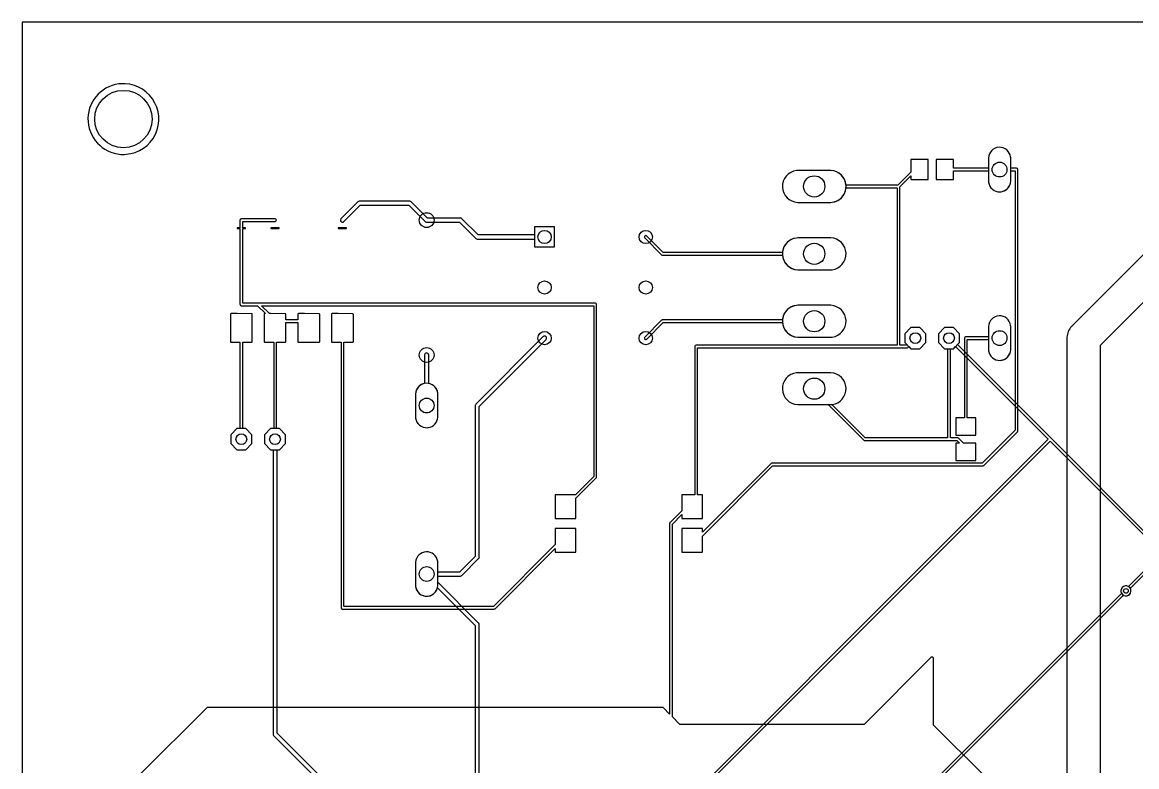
# Model space of a CAD drawing. Header units: millimetres. Extents: x -8 to 174, y -4 to 157.
# Drawn here: x -7.6 to 76.4, y 101 to 157.2 of the extents above; entities that cross this region are included whole.
import ezdxf

# ---------------------------------------------------------------- set-up
doc = ezdxf.new("R2010")
doc.units = ezdxf.units.MM

msp = doc.modelspace()

# ---------------------------------------------------------------- linework, layer by layer
at = {"layer": '16_copper'}
for points in [[(0.209, 147.2, 1), (-0.209, 152.52), (-0.348, 152.505, 0.948965), (0.07, 147.193)], [(66.15, 144.38, 0.36397), (66.878, 145.175), (66.878, 146.925), (66.872, 146.998, 0.91633), (65.202, 146.925), (65.202, 145.175), (65.208, 145.102, 0.388878), (66.077, 144.374)], [(53.411, 143.587, 0.924391), (53.317, 145.98), (50.823, 145.98), (50.729, 145.973, 0.924391), (50.823, 143.58), (53.317, 143.58)], [(53.411, 138.507, 0.924391), (53.317, 140.9), (50.823, 140.9), (50.729, 140.893, 0.924391), (50.823, 138.5), (53.317, 138.5)], [(53.411, 133.427, 0.924391), (53.317, 135.82), (50.823, 135.82), (50.729, 135.813, 0.924391), (50.823, 133.42), (53.317, 133.42)], [(66.15, 131.68, 0.36397), (66.878, 132.475), (66.878, 134.225), (66.872, 134.298, 0.91633), (65.202, 134.225), (65.202, 132.475), (65.208, 132.402, 0.388878), (66.077, 131.674)], [(53.411, 128.347, 0.924391), (53.317, 130.74), (50.823, 130.74), (50.729, 130.733, 0.924391), (50.823, 128.34), (53.317, 128.34)], [(22.97, 126.6, 0.36397), (23.698, 127.395), (23.698, 129.145), (23.692, 129.218, 0.91633), (22.022, 129.145), (22.022, 127.395), (22.028, 127.322, 0.388878), (22.897, 126.594)], [(52.144, 82.813, 0.767329), (52.192, 83.544), (52.172, 83.549), (52.172, 90.763), (75.379, 113.971), (75.397, 113.96, 1), (75.733, 114.64), (75.687, 114.659, 0.668177), (75.225, 114.132), (75.236, 114.114), (51.998, 90.877), (51.994, 90.872, 0.14076), (51.97, 90.822), (51.969, 90.812), (51.968, 90.809), (51.969, 90.808), (51.968, 90.805), (51.968, 83.549), (51.948, 83.544, 0.876976), (52.095, 82.807)]]:
    msp.add_lwpolyline(points, format="xyb", close=True, dxfattribs=at)
for points in [[(32.504, 141.724), (30.996, 141.724), (30.996, 140.216), (32.504, 140.216)], [(60.49, 133.019), (60.49, 133.681), (60.021, 134.15), (59.359, 134.15), (58.89, 133.681), (58.89, 133.019), (59.359, 132.55), (60.021, 132.55)], [(9.69, 125.399), (9.69, 126.061), (9.221, 126.53), (8.559, 126.53), (8.09, 126.061), (8.09, 125.399), (8.559, 124.93), (9.221, 124.93)]]:
    msp.add_lwpolyline(points, close=True, dxfattribs=at)
for points in [[(77.542, 118.182), (69.922, 125.802), (62.868, 132.856), (63.03, 133.019), (63.03, 133.681), (62.561, 134.15), (61.899, 134.15), (61.43, 133.681), (61.43, 133.019), (61.899, 132.55), (62.561, 132.55), (62.724, 132.712), (69.706, 125.73), (33.667, 89.691)], [(33.68, 89.417), (69.85, 125.586), (77.368, 118.068)]]:
    msp.add_lwpolyline(points, dxfattribs=at)
for points in [[(22.333, 92.818), (11.582, 103.568), (11.582, 124.93), (11.761, 124.93), (12.23, 125.399), (12.23, 126.061), (11.761, 126.53), (11.099, 126.53), (10.63, 126.061), (10.63, 125.399), (11.099, 124.93), (11.278, 124.93), (11.278, 103.505), (11.278, 103.499), (11.278, 103.494, 0.153128), (11.312, 103.409), (11.322, 103.397), (22.073, 92.647)], [(79.438, 2.692), (26.822, 55.308), (26.822, 111.76), (26.822, 111.766), (26.822, 111.771, 0.153128), (26.788, 111.856), (26.778, 111.868), (23.698, 114.947), (23.698, 116.445), (23.692, 116.518, 0.91633), (22.022, 116.445), (22.022, 114.695), (22.028, 114.622, 0.802585), (23.66, 114.48), (23.676, 114.539), (26.518, 111.697), (26.518, 55.245), (26.518, 55.239), (26.518, 55.234, 0.153128), (26.552, 55.149), (26.562, 55.137), (79.267, 2.432)]]:
    msp.add_lwpolyline(points, format="xyb", dxfattribs=at)
at = {"layer": '1_copper'}
for points in [[(0.209, 147.2, 1), (-0.209, 152.52), (-0.348, 152.505, 0.948965), (0.07, 147.193)], [(43.645, 118.431), (48.937, 123.723), (64.77, 123.723), (64.776, 123.724, 0.140725), (64.829, 123.742), (64.836, 123.749), (64.839, 123.75), (64.84, 123.751), (64.842, 123.753), (67.382, 126.293), (67.386, 126.298, 0.14076), (67.41, 126.348), (67.411, 126.358), (67.412, 126.361), (67.411, 126.362), (67.412, 126.365), (67.412, 146.05), (67.411, 146.058), (67.41, 146.067, 0.320575), (67.327, 146.15), (67.321, 146.151, 0.013452), (67.316, 146.151), (67.31, 146.152), (66.878, 146.152), (66.878, 146.925), (66.872, 146.998, 0.91633), (65.202, 146.925), (65.202, 146.152), (62.56, 146.152), (62.56, 146.8), (61.26, 146.8), (61.26, 145.3), (62.56, 145.3), (62.56, 145.948), (65.202, 145.948), (65.202, 145.175), (65.208, 145.102, 0.91633), (66.878, 145.175), (66.878, 145.948), (67.208, 145.948), (67.208, 126.407), (64.728, 123.927), (48.895, 123.927), (48.889, 123.926, 0.140725), (48.836, 123.908), (48.829, 123.901), (48.826, 123.9), (48.825, 123.899), (48.823, 123.897), (43.645, 118.719), (43.645, 119), (42.095, 119), (42.095, 117.22), (43.645, 117.22)], [(17.774, 143.662), (17.769, 143.662, 0.153128), (17.684, 143.628), (17.672, 143.618), (16.402, 142.348), (16.383, 142.324, 0.857946), (16.606, 142.122), (16.618, 142.132), (17.843, 143.358), (21.527, 143.358), (22.752, 142.132), (22.757, 142.129), (22.761, 142.124, 0.153125), (22.844, 142.088), (22.86, 142.088), (25.337, 142.088), (26.562, 140.862), (26.567, 140.859), (26.571, 140.854, 0.153125), (26.654, 140.818), (26.67, 140.818), (30.996, 140.818), (30.996, 140.216), (32.504, 140.216), (32.504, 141.724), (30.996, 141.724), (30.996, 141.122), (26.733, 141.122), (25.508, 142.348), (25.503, 142.351), (25.499, 142.356, 0.153125), (25.416, 142.392), (25.4, 142.392), (22.923, 142.392), (21.698, 143.618), (21.693, 143.621), (21.689, 143.626, 0.153125), (21.606, 143.662), (21.59, 143.662), (17.78, 143.662)], [(8.992, 141.605), (9.207, 141.605), (9.207, 141.668), (8.992, 141.668), (8.992, 142.138), (11.383, 142.138), (11.391, 142.135), (11.407, 142.132), (11.41, 142.132), (11.412, 142.132), (11.416, 142.131), (11.424, 142.132), (11.435, 142.132), (11.44, 142.133), (11.441, 142.133), (11.441, 142.133), (11.459, 142.138), (11.482, 142.15), (11.494, 142.161, 0.647494), (11.447, 142.34), (11.444, 142.34), (11.442, 142.341), (11.439, 142.341), (11.43, 142.342), (8.89, 142.342), (8.882, 142.341), (8.873, 142.34, 0.320575), (8.79, 142.257), (8.789, 142.251, 0.013452), (8.789, 142.246), (8.788, 142.24), (8.788, 141.668), (8.572, 141.668), (8.572, 141.605), (8.788, 141.605), (8.788, 135.89), (8.789, 135.882), (8.79, 135.873, 0.320575), (8.873, 135.79), (8.879, 135.789, 0.013452), (8.884, 135.789), (8.89, 135.788), (10.118, 135.788), (10.715, 135.192), (10.66, 135.192), (10.643, 135.187), (10.629, 135.179), (10.617, 135.167), (10.609, 135.153), (10.604, 135.136), (10.604, 133.088), (10.609, 133.071), (10.617, 133.057), (10.629, 133.045), (10.643, 133.037), (10.66, 133.032), (11.328, 133.032), (11.328, 126.53), (11.099, 126.53), (10.63, 126.061), (10.63, 125.399), (11.099, 124.93), (11.761, 124.93), (12.23, 125.399), (12.23, 126.061), (11.761, 126.53), (11.532, 126.53), (11.532, 133.032), (12.2, 133.032), (12.217, 133.037), (12.231, 133.045), (12.243, 133.057), (12.251, 133.071), (12.256, 133.088), (12.256, 134.518), (13.144, 134.518), (13.144, 133.088), (13.149, 133.071), (13.157, 133.057), (13.169, 133.045), (13.183, 133.037), (13.2, 133.032), (14.74, 133.032), (14.757, 133.037), (14.771, 133.045), (14.783, 133.057), (14.791, 133.071), (14.796, 133.088), (14.796, 135.136), (14.791, 135.153), (14.783, 135.167), (14.771, 135.179), (14.757, 135.187), (13.652, 135.192), (13.2, 135.192), (13.183, 135.187), (13.169, 135.179), (13.157, 135.167), (13.149, 135.153), (13.144, 135.136), (13.144, 134.722), (12.256, 134.722), (12.256, 135.136), (12.251, 135.153), (12.243, 135.167), (12.231, 135.179), (12.217, 135.187), (11.112, 135.192), (11.002, 135.192), (10.405, 135.788), (35.458, 135.788), (35.458, 122.922), (34.076, 121.54), (32.555, 121.54), (32.555, 119.76), (34.105, 119.76), (34.105, 121.281), (35.632, 122.808), (35.636, 122.813, 0.14076), (35.66, 122.863), (35.661, 122.873), (35.662, 122.876), (35.661, 122.877), (35.662, 122.88), (35.662, 135.89), (35.661, 135.898), (35.66, 135.907, 0.320575), (35.577, 135.99), (35.571, 135.991, 0.013452), (35.566, 135.991), (35.56, 135.992), (8.992, 135.992)], [(53.411, 138.507, 0.924391), (53.317, 140.9), (50.823, 140.9), (50.729, 140.893, 0.346769), (49.677, 139.841), (49.674, 139.802), (40.682, 139.802), (39.442, 141.042), (39.422, 141.057, 0.812818), (39.287, 140.911), (39.298, 140.898), (40.568, 139.628), (40.573, 139.624, 0.14076), (40.623, 139.6), (40.633, 139.599), (40.636, 139.598), (40.637, 139.599), (40.64, 139.598), (49.674, 139.598), (49.677, 139.559, 0.36892), (50.823, 138.5), (53.317, 138.5)], [(39.383, 133.249, 0.124735), (39.429, 133.267), (39.442, 133.278), (40.682, 134.518), (49.674, 134.518), (49.677, 134.479, 0.36892), (50.823, 133.42), (53.317, 133.42), (53.411, 133.427, 0.924391), (53.317, 135.82), (50.823, 135.82), (50.729, 135.813, 0.346769), (49.677, 134.761), (49.674, 134.722), (40.64, 134.722), (40.634, 134.721, 0.140725), (40.581, 134.703), (40.574, 134.696), (40.571, 134.695), (40.57, 134.694), (40.568, 134.692), (39.298, 133.422), (39.283, 133.402, 0.541598), (39.358, 133.249)], [(27.946, 112.929, 0.140725), (27.999, 112.947), (28.006, 112.954), (28.009, 112.955), (28.01, 112.956), (28.012, 112.958), (32.555, 117.501), (32.555, 117.22), (34.105, 117.22), (34.105, 119), (32.555, 119), (32.555, 117.789), (27.898, 113.132), (16.612, 113.132), (16.612, 133.032), (17.28, 133.032), (17.297, 133.037), (17.311, 133.045), (17.323, 133.057), (17.331, 133.071), (17.335, 133.088), (17.335, 135.136), (17.331, 135.153), (17.323, 135.167), (17.311, 135.179), (17.297, 135.187), (16.192, 135.192), (15.74, 135.192), (15.723, 135.187), (15.709, 135.179), (15.697, 135.167), (15.689, 135.153), (15.684, 135.136), (15.684, 133.088), (15.689, 133.071), (15.697, 133.057), (15.709, 133.045), (15.723, 133.037), (15.74, 133.032), (16.408, 133.032), (16.408, 113.03), (16.409, 113.022), (16.41, 113.013, 0.320575), (16.493, 112.93), (16.499, 112.929, 0.013452), (16.504, 112.929), (16.51, 112.928), (27.94, 112.928)], [(64.25, 127.33), (63.602, 127.33), (63.602, 133.248), (65.202, 133.248), (65.202, 132.475), (65.208, 132.402, 0.91633), (66.878, 132.475), (66.878, 134.225), (66.872, 134.298, 0.91633), (65.202, 134.225), (65.202, 133.452), (63.5, 133.452), (63.492, 133.451), (63.483, 133.45, 0.320575), (63.4, 133.367), (63.399, 133.361, 0.013452), (63.399, 133.356), (63.398, 133.35), (63.398, 127.33), (62.75, 127.33), (62.75, 126.03), (64.25, 126.03)], [(63.021, 125.43), (62.75, 125.43), (62.75, 124.13), (64.25, 124.13), (64.25, 125.43), (63.309, 125.43), (62.937, 125.802), (62.932, 125.806, 0.14076), (62.882, 125.83), (62.872, 125.831), (62.869, 125.832), (62.868, 125.831), (62.865, 125.832), (62.332, 125.832), (62.332, 132.55), (62.561, 132.55), (63.03, 133.019), (63.03, 133.681), (62.561, 134.15), (61.899, 134.15), (61.43, 133.681), (61.43, 133.019), (61.899, 132.55), (62.128, 132.55), (62.128, 125.832), (55.922, 125.832), (53.407, 128.347), (53.411, 128.347, 0.924391), (53.317, 130.74), (50.823, 130.74), (50.729, 130.733, 0.924391), (50.823, 128.34), (53.126, 128.34), (55.808, 125.658), (55.813, 125.654, 0.14076), (55.863, 125.63), (55.873, 125.629), (55.876, 125.628), (55.877, 125.629), (55.88, 125.628), (62.823, 125.628)], [(22.97, 113.9, 0.36397), (23.698, 114.695), (23.698, 115.418), (25.4, 115.418), (25.406, 115.418), (25.411, 115.418, 0.153128), (25.496, 115.452), (25.508, 115.462), (26.778, 116.732), (26.781, 116.737), (26.786, 116.741, 0.153125), (26.822, 116.824), (26.822, 116.84), (26.822, 128.207), (31.858, 133.242), (31.877, 133.266, 0.857946), (31.654, 133.468), (31.642, 133.458), (26.562, 128.378), (26.559, 128.373), (26.554, 128.369, 0.153125), (26.518, 128.286), (26.518, 128.27), (26.518, 116.903), (25.337, 115.722), (23.698, 115.722), (23.698, 116.445), (23.692, 116.518, 0.91633), (22.022, 116.445), (22.022, 114.695), (22.028, 114.622, 0.388878), (22.897, 113.894)], [(22.97, 126.6, 0.36397), (23.698, 127.395), (23.698, 129.145), (23.692, 129.218, 0.315298), (23.042, 129.927), (23.012, 129.932), (23.012, 132.08), (23.009, 132.111, 0.857942), (22.708, 132.096), (22.708, 132.08), (22.708, 129.932), (22.678, 129.927, 0.339454), (22.022, 129.145), (22.022, 127.395), (22.028, 127.322, 0.388878), (22.897, 126.594)]]:
    msp.add_lwpolyline(points, format="xyb", close=True, dxfattribs=at)
for points in [[(86.732, 149.488), (71.492, 134.248), (71.479, 134.235), (71.466, 134.222, 0.177209), (71.122, 133.42), (71.121, 133.384), (71.12, 133.367), (71.12, 133.36), (71.12, 133.35), (71.12, 87.01), (71.121, 86.992), (71.121, 86.973, 0.177209), (71.444, 86.162), (71.469, 86.137), (71.48, 86.124), (71.485, 86.119), (71.492, 86.112), (89.564, 68.04)], [(64.842, 100.402), (61.062, 104.182), (61.062, 109.22), (61.06, 109.23), (61.059, 109.241, 0.541594), (60.901, 109.303), (60.899, 109.301), (60.897, 109.3), (60.895, 109.298), (60.888, 109.292), (55.838, 104.242), (41.952, 104.242), (41.377, 104.817), (41.377, 119.338), (42.095, 120.056), (42.095, 119.76), (43.645, 119.76), (43.645, 121.54), (43.282, 121.54), (43.282, 132.613), (59.055, 132.613), (59.061, 132.614, 0.140725), (59.114, 132.632), (59.121, 132.639), (59.124, 132.64), (59.125, 132.641), (59.127, 132.643), (59.196, 132.712), (59.359, 132.55), (60.021, 132.55), (60.49, 133.019), (60.49, 133.681), (60.021, 134.15), (59.359, 134.15), (58.89, 133.681), (58.89, 133.019), (59.052, 132.856), (59.013, 132.817), (58.522, 132.817), (58.522, 144.738), (59.36, 145.576), (59.36, 145.3), (60.66, 145.3), (60.66, 146.8), (59.36, 146.8), (59.36, 145.864), (58.378, 144.882), (54.466, 144.882, 0.378337), (53.317, 145.98), (50.823, 145.98), (50.729, 145.973, 0.924391), (50.823, 143.58), (53.317, 143.58), (53.411, 143.587, 0.346769), (54.463, 144.639), (54.466, 144.678), (58.318, 144.678), (58.318, 132.817), (43.18, 132.817), (43.172, 132.816), (43.163, 132.815, 0.320575), (43.08, 132.732), (43.079, 132.726, 0.013452), (43.079, 132.721), (43.078, 132.715), (43.078, 121.54), (42.095, 121.54), (42.095, 120.344), (41.203, 119.452), (41.199, 119.447, 0.14076), (41.175, 119.397), (41.174, 119.387), (41.173, 119.384), (41.174, 119.383), (41.173, 119.38), (41.173, 105.02), (40.712, 105.482), (40.707, 105.486, 0.14076), (40.657, 105.51), (40.647, 105.511), (40.644, 105.512), (40.643, 105.511), (40.64, 105.512), (6.35, 105.512), (6.344, 105.511, 0.140725), (6.291, 105.493), (6.284, 105.486), (6.281, 105.485), (6.28, 105.484), (6.278, 105.482), (1.198, 100.402)], [(92.003, 130.882), (75.751, 114.629), (75.733, 114.64, 1), (75.397, 113.96), (75.443, 113.941, 0.668177), (75.905, 114.468), (75.894, 114.486), (92.117, 130.708)]]:
    msp.add_lwpolyline(points, format="xyb", dxfattribs=at)
msp.add_lwpolyline([(93.156, 68.04), (73.66, 87.536), (73.66, 132.824), (88.156, 147.32)], dxfattribs=at)
for points in [[(11.748, 141.668), (11.112, 141.668), (11.112, 141.605), (11.748, 141.605)], [(16.828, 141.668), (16.192, 141.668), (16.192, 141.605), (16.828, 141.605)], [(9.69, 125.399), (9.69, 126.061), (9.221, 126.53), (8.992, 126.53), (8.992, 133.032), (9.66, 133.032), (9.677, 133.037), (9.691, 133.045), (9.703, 133.057), (9.711, 133.071), (9.716, 133.088), (9.716, 135.136), (9.711, 135.153), (9.703, 135.167), (9.691, 135.179), (9.677, 135.187), (8.572, 135.192), (8.12, 135.192), (8.103, 135.187), (8.089, 135.179), (8.077, 135.167), (8.069, 135.153), (8.064, 135.136), (8.064, 133.088), (8.069, 133.071), (8.077, 133.057), (8.089, 133.045), (8.103, 133.037), (8.12, 133.032), (8.788, 133.032), (8.788, 126.53), (8.559, 126.53), (8.09, 126.061), (8.09, 125.399), (8.559, 124.93), (9.221, 124.93)]]:
    msp.add_lwpolyline(points, close=True, dxfattribs=at)
at = {"layer": 'drills_PTH'}
for centre, radius in [((66.04, 146.05), 0.559), ((52.07, 144.78), 0.8), ((22.86, 142.24), 0.559), ((31.75, 140.97), 0.5), ((39.37, 140.97), 0.5), ((52.07, 139.7), 0.8), ((31.75, 137.16), 0.5), ((39.37, 137.16), 0.5), ((52.07, 134.62), 0.8), ((31.75, 133.35), 0.5), ((39.37, 133.35), 0.5), ((59.69, 133.35), 0.406), ((62.23, 133.35), 0.406), ((66.04, 133.35), 0.559), ((22.86, 132.08), 0.559), ((52.07, 129.54), 0.8), ((22.86, 128.27), 0.559), ((8.89, 125.73), 0.406), ((11.43, 125.73), 0.406), ((22.86, 115.57), 0.559)]:
    msp.add_circle(centre, radius, dxfattribs=at)
at = {"layer": 'drills_via_1_16'}
for centre, radius in [((0, 149.86), 2.159), ((75.565, 114.3), 0.175)]:
    msp.add_circle(centre, radius, dxfattribs=at)
at = {"layer": 'outline'}
msp.add_lwpolyline([(-7.62, -3.81), (173.97, -3.81), (173.97, 157.15), (-7.62, 157.15), (-7.62, -3.81)], close=True, dxfattribs=at)

doc.saveas('drawing.dxf')
